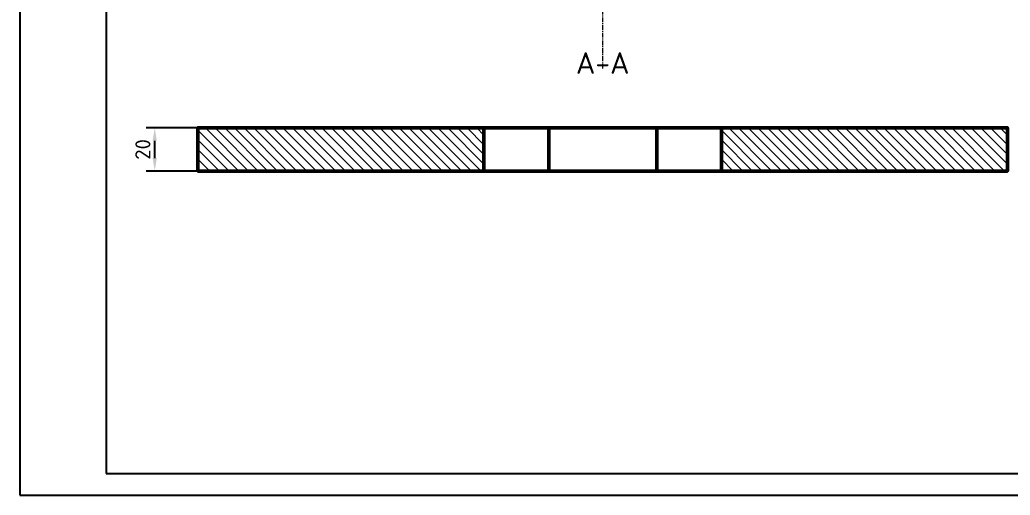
# Model space of a CAD drawing. Header units: millimetres. Extents: x 0 to 840, y 0 to 602.
# Drawn here: x 0 to 458.8, y 0 to 220 of the extents above; entities that cross this region are included whole.
import ezdxf
from ezdxf.enums import TextEntityAlignment as Align

# ---------------------------------------------------------------- set-up
doc = ezdxf.new("R2010")
doc.units = ezdxf.units.MM
doc.header["$LTSCALE"] = 0.7
doc.linetypes.add('CENTER', pattern=[5.08, 3.175, -0.635, 0.635, -0.635])
for name, color, linetype in [('00_РАМКА', 7, 'Continuous'), ('08_ТЕКСТ', 7, 'Continuous'), ('09_РАЗМЕРЫ', 7, 'Continuous')]:
    doc.layers.add(name, color=color, linetype=linetype)
for name, color, linetype, lineweight in [('07_ОСИ', 2, 'CENTER', 18), ('20_ВИДИМЫЕ', 7, 'Continuous', 50), ('23_ШТРИХОВКА', 7, 'Continuous', 18)]:
    doc.layers.add(name, color=color, linetype=linetype, lineweight=lineweight)
doc.styles.add('ГОСТ', font='isocpeur.ttf')
doc.dimstyles.new('ГОСТ', dxfattribs={"dimscale": 2, "dimtxt": 3.5, "dimasz": 3, "dimexe": 2, "dimexo": 0, "dimgap": 1, "dimtad": 1, "dimdec": 1, "dimtxsty": 'ГОСТ', "dimcen": 2.5, "dimclrd": 7, "dimclre": 7, "dimclrt": 7, "dimazin": 3, "dimtfac": 1, "dimtmove": 0, "dimatfit": 3, "dimarcsym": 0})

msp = doc.modelspace()

# ---------------------------------------------------------------- hatches: boundary and pattern name
at = {"layer": '23_ШТРИХОВКА'}
h = msp.add_hatch(dxfattribs=at)
h.set_pattern_fill('ANSI31', angle=90)
h.paths.add_polyline_path([(214.2, 150), (213.8, 150), (213.4, 150), (213, 150), (212.6, 150), (212.2, 150), (211.8, 150), (211.4, 150), (211, 150), (210.6, 150), (210.2, 150), (209.8, 150), (209.4, 150), (209, 150), (208.6, 150), (208.2, 150), (207.8, 150), (207.4, 150), (206.99, 150), (206.59, 150), (206.19, 150), (205.79, 150), (205.39, 150), (204.99, 150), (204.59, 150), (204.19, 150), (203.79, 150), (203.39, 150), (202.99, 150), (202.59, 150), (202.19, 150), (201.79, 150), (201.39, 150), (200.99, 150), (200.59, 150), (200.19, 150), (199.79, 150), (199.39, 150), (198.99, 150), (198.59, 150), (198.19, 150), (197.79, 150), (197.39, 150), (196.99, 150), (196.59, 150), (196.19, 150), (195.79, 150), (195.39, 150), (194.99, 150), (194.59, 150), (194.19, 150), (193.79, 150), (193.39, 150), (192.99, 150), (192.59, 150), (192.19, 150), (191.78, 150), (191.38, 150), (190.98, 150), (190.58, 150), (190.18, 150), (189.78, 150), (189.38, 150), (188.98, 150), (188.58, 150), (188.18, 150), (187.78, 150), (187.38, 150), (186.98, 150), (186.58, 150), (186.18, 150), (185.78, 150), (185.38, 150), (184.98, 150), (184.58, 150), (184.18, 150), (183.78, 150), (183.38, 150), (182.98, 150), (182.58, 150), (182.18, 150), (181.78, 150), (181.38, 150), (180.98, 150), (180.58, 150), (180.18, 150), (179.78, 150), (179.38, 150), (178.98, 150), (178.58, 150), (178.18, 150), (177.78, 150), (177.38, 150), (176.98, 150), (176.57, 150), (176.17, 150), (175.77, 150), (175.37, 150), (174.97, 150), (174.57, 150), (174.17, 150), (173.77, 150), (173.37, 150), (172.97, 150), (172.57, 150), (172.17, 150), (171.77, 150), (171.37, 150), (170.97, 150), (170.57, 150), (170.17, 150), (169.77, 150), (169.37, 150), (168.97, 150), (168.57, 150), (168.17, 150), (167.77, 150), (167.37, 150), (166.97, 150), (166.57, 150), (166.17, 150), (165.77, 150), (165.37, 150), (164.97, 150), (164.57, 150), (164.17, 150), (163.77, 150), (163.37, 150), (162.97, 150), (162.57, 150), (162.17, 150), (161.77, 150), (161.36, 150), (160.96, 150), (160.56, 150), (160.16, 150), (159.76, 150), (159.36, 150), (158.96, 150), (158.56, 150), (158.16, 150), (157.76, 150), (157.36, 150), (156.96, 150), (156.56, 150), (156.16, 150), (155.76, 150), (155.36, 150), (154.96, 150), (154.56, 150), (154.16, 150), (153.76, 150), (153.36, 150), (152.96, 150), (152.56, 150), (152.16, 150), (151.76, 150), (151.36, 150), (150.96, 150), (150.56, 150), (150.16, 150), (149.76, 150), (149.36, 150), (148.96, 150), (148.56, 150), (148.16, 150), (147.76, 150), (147.36, 150), (146.96, 150), (146.56, 150), (146.15, 150), (145.75, 150), (145.35, 150), (144.95, 150), (144.55, 150), (144.15, 150), (143.75, 150), (143.35, 150), (142.95, 150), (142.55, 150), (142.15, 150), (141.75, 150), (141.35, 150), (140.95, 150), (140.55, 150), (140.15, 150), (139.75, 150), (139.35, 150), (138.95, 150), (138.55, 150), (138.15, 150), (137.75, 150), (137.35, 150), (136.95, 150), (136.55, 150), (136.15, 150), (135.75, 150), (135.35, 150), (134.95, 150), (134.55, 150), (134.15, 150), (133.75, 150), (133.35, 150), (132.95, 150), (132.55, 150), (132.15, 150), (131.75, 150), (131.35, 150), (130.94, 150), (130.54, 150), (130.14, 150), (129.74, 150), (129.34, 150), (128.94, 150), (128.54, 150), (128.14, 150), (127.74, 150), (127.34, 150), (126.94, 150), (126.54, 150), (126.14, 150), (125.74, 150), (125.34, 150), (124.94, 150), (124.54, 150), (124.14, 150), (123.74, 150), (123.34, 150), (122.94, 150), (122.54, 150), (122.14, 150), (121.74, 150), (121.34, 150), (120.94, 150), (120.54, 150), (120.14, 150), (119.74, 150), (119.34, 150), (118.94, 150), (118.54, 150), (118.14, 150), (117.74, 150), (117.34, 150), (116.94, 150), (116.54, 150), (116.14, 150), (115.73, 150), (115.33, 150), (114.93, 150), (114.53, 150), (114.13, 150), (113.73, 150), (113.33, 150), (112.93, 150), (112.53, 150), (112.13, 150), (111.73, 150), (111.33, 150), (110.93, 150), (110.53, 150), (110.13, 150), (109.73, 150), (109.33, 150), (108.93, 150), (108.53, 150), (108.13, 150), (107.73, 150), (107.33, 150), (106.93, 150), (106.53, 150), (106.13, 150), (105.73, 150), (105.33, 150), (104.93, 150), (104.53, 150), (104.13, 150), (103.73, 150), (103.33, 150), (102.93, 150), (102.53, 150), (102.13, 150), (101.73, 150), (101.33, 150), (100.93, 150), (100.52, 150), (100.12, 150), (99.72, 150), (99.32, 150), (98.92, 150), (98.52, 150), (98.12, 150), (97.72, 150), (97.32, 150), (96.92, 150), (96.52, 150), (96.12, 150), (95.72, 150), (95.32, 150), (94.92, 150), (94.52, 150), (94.12, 150), (93.72, 150), (93.32, 150), (92.92, 150), (92.52, 150), (92.12, 150), (91.72, 150), (91.32, 150), (90.92, 150), (90.52, 150), (90.12, 150), (89.72, 150), (89.32, 150), (88.92, 150), (88.52, 150), (88.12, 150), (87.72, 150), (87.32, 150), (86.92, 150), (86.52, 150), (86.12, 150), (85.72, 150), (85.31, 150), (84.91, 150), (84.51, 150), (84.11, 150), (83.71, 150), (83.31, 150), (82.91, 150), (82.51, 150), (82.5, 150.39), (82.5, 150.79), (82.5, 151.19), (82.5, 151.59), (82.5, 151.99), (82.5, 152.39), (82.5, 152.79), (82.5, 153.19), (82.5, 153.59), (82.5, 153.99), (82.5, 154.39), (82.5, 154.79), (82.5, 155.19), (82.5, 155.59), (82.5, 155.99), (82.5, 156.39), (82.5, 156.79), (82.5, 157.19), (82.5, 157.59), (82.5, 157.99), (82.5, 158.39), (82.5, 158.79), (82.5, 159.19), (82.5, 159.59), (82.5, 159.99), (82.5, 160.39), (82.5, 160.79), (82.5, 161.19), (82.5, 161.59), (82.5, 161.99), (82.5, 162.4), (82.5, 162.8), (82.5, 163.2), (82.5, 163.6), (82.5, 164), (82.5, 164.4), (82.5, 164.8), (82.5, 165.2), (82.5, 165.6), (82.5, 166), (82.5, 166.4), (82.5, 166.8), (82.5, 167.2), (82.5, 167.6), (82.5, 168), (82.5, 168.4), (82.5, 168.8), (82.5, 169.2), (82.5, 169.6), (82.5, 170), (82.9, 170), (83.3, 170), (83.7, 170), (84.1, 170), (84.5, 170), (84.9, 170), (85.3, 170), (85.7, 170), (86.1, 170), (86.5, 170), (86.9, 170), (87.3, 170), (87.7, 170), (88.1, 170), (88.5, 170), (88.9, 170), (89.3, 170), (89.7, 170), (90.1, 170), (90.51, 170), (90.91, 170), (91.31, 170), (91.71, 170), (92.11, 170), (92.51, 170), (92.91, 170), (93.31, 170), (93.71, 170), (94.11, 170), (94.51, 170), (94.91, 170), (95.31, 170), (95.71, 170), (96.11, 170), (96.51, 170), (96.91, 170), (97.31, 170), (97.71, 170), (98.11, 170), (98.51, 170), (98.91, 170), (99.31, 170), (99.71, 170), (100.11, 170), (100.51, 170), (100.91, 170), (101.31, 170), (101.71, 170), (102.11, 170), (102.51, 170), (102.91, 170), (103.31, 170), (103.71, 170), (104.11, 170), (104.51, 170), (104.91, 170), (105.31, 170), (105.72, 170), (106.12, 170), (106.52, 170), (106.92, 170), (107.32, 170), (107.72, 170), (108.12, 170), (108.52, 170), (108.92, 170), (109.32, 170), (109.72, 170), (110.12, 170), (110.52, 170), (110.92, 170), (111.32, 170), (111.72, 170), (112.12, 170), (112.52, 170), (112.92, 170), (113.32, 170), (113.72, 170), (114.12, 170), (114.52, 170), (114.92, 170), (115.32, 170), (115.72, 170), (116.12, 170), (116.52, 170), (116.92, 170), (117.32, 170), (117.72, 170), (118.12, 170), (118.52, 170), (118.92, 170), (119.32, 170), (119.72, 170), (120.12, 170), (120.52, 170), (120.93, 170), (121.33, 170), (121.73, 170), (122.13, 170), (122.53, 170), (122.93, 170), (123.33, 170), (123.73, 170), (124.13, 170), (124.53, 170), (124.93, 170), (125.33, 170), (125.73, 170), (126.13, 170), (126.53, 170), (126.93, 170), (127.33, 170), (127.73, 170), (128.13, 170), (128.53, 170), (128.93, 170), (129.33, 170), (129.73, 170), (130.13, 170), (130.53, 170), (130.93, 170), (131.33, 170), (131.73, 170), (132.13, 170), (132.53, 170), (132.93, 170), (133.33, 170), (133.73, 170), (134.13, 170), (134.53, 170), (134.93, 170), (135.33, 170), (135.73, 170), (136.14, 170), (136.54, 170), (136.94, 170), (137.34, 170), (137.74, 170), (138.14, 170), (138.54, 170), (138.94, 170), (139.34, 170), (139.74, 170), (140.14, 170), (140.54, 170), (140.94, 170), (141.34, 170), (141.74, 170), (142.14, 170), (142.54, 170), (142.94, 170), (143.34, 170), (143.74, 170), (144.14, 170), (144.54, 170), (144.94, 170), (145.34, 170), (145.74, 170), (146.14, 170), (146.54, 170), (146.94, 170), (147.34, 170), (147.74, 170), (148.14, 170), (148.54, 170), (148.94, 170), (149.34, 170), (149.74, 170), (150.14, 170), (150.54, 170), (150.94, 170), (151.35, 170), (151.75, 170), (152.15, 170), (152.55, 170), (152.95, 170), (153.35, 170), (153.75, 170), (154.15, 170), (154.55, 170), (154.95, 170), (155.35, 170), (155.75, 170), (156.15, 170), (156.55, 170), (156.95, 170), (157.35, 170), (157.75, 170), (158.15, 170), (158.55, 170), (158.95, 170), (159.35, 170), (159.75, 170), (160.15, 170), (160.55, 170), (160.95, 170), (161.35, 170), (161.75, 170), (162.15, 170), (162.55, 170), (162.95, 170), (163.35, 170), (163.75, 170), (164.15, 170), (164.55, 170), (164.95, 170), (165.35, 170), (165.75, 170), (166.15, 170), (166.56, 170), (166.96, 170), (167.36, 170), (167.76, 170), (168.16, 170), (168.56, 170), (168.96, 170), (169.36, 170), (169.76, 170), (170.16, 170), (170.56, 170), (170.96, 170), (171.36, 170), (171.76, 170), (172.16, 170), (172.56, 170), (172.96, 170), (173.36, 170), (173.76, 170), (174.16, 170), (174.56, 170), (174.96, 170), (175.36, 170), (175.76, 170), (176.16, 170), (176.56, 170), (176.96, 170), (177.36, 170), (177.76, 170), (178.16, 170), (178.56, 170), (178.96, 170), (179.36, 170), (179.76, 170), (180.16, 170), (180.56, 170), (180.96, 170), (181.36, 170), (181.77, 170), (182.17, 170), (182.57, 170), (182.97, 170), (183.37, 170), (183.77, 170), (184.17, 170), (184.57, 170), (184.97, 170), (185.37, 170), (185.77, 170), (186.17, 170), (186.57, 170), (186.97, 170), (187.37, 170), (187.77, 170), (188.17, 170), (188.57, 170), (188.97, 170), (189.37, 170), (189.77, 170), (190.17, 170), (190.57, 170), (190.97, 170), (191.37, 170), (191.77, 170), (192.17, 170), (192.57, 170), (192.97, 170), (193.37, 170), (193.77, 170), (194.17, 170), (194.57, 170), (194.97, 170), (195.37, 170), (195.77, 170), (196.17, 170), (196.57, 170), (196.98, 170), (197.38, 170), (197.78, 170), (198.18, 170), (198.58, 170), (198.98, 170), (199.38, 170), (199.78, 170), (200.18, 170), (200.58, 170), (200.98, 170), (201.38, 170), (201.78, 170), (202.18, 170), (202.58, 170), (202.98, 170), (203.38, 170), (203.78, 170), (204.18, 170), (204.58, 170), (204.98, 170), (205.38, 170), (205.78, 170), (206.18, 170), (206.58, 170), (206.98, 170), (207.38, 170), (207.78, 170), (208.18, 170), (208.58, 170), (208.98, 170), (209.38, 170), (209.78, 170), (210.18, 170), (210.58, 170), (210.98, 170), (211.38, 170), (211.78, 170), (212.19, 170), (212.59, 170), (212.99, 170), (213.39, 170), (213.79, 170), (214.19, 170), (214.59, 170), (214.99, 170), (215, 169.61), (215, 169.21), (215, 168.81), (215, 168.41), (215, 168.01), (215, 167.61), (215, 167.21), (215, 166.81), (215, 166.41), (215, 166.01), (215, 165.61), (215, 165.21), (215, 164.81), (215, 164.41), (215, 164.01), (215, 163.61), (215, 163.21), (215, 162.81), (215, 162.41), (215, 162.01), (215, 161.61), (215, 161.21), (215, 160.81), (215, 160.41), (215, 160.01), (215, 159.61), (215, 159.21), (215, 158.81), (215, 158.41), (215, 158.01), (215, 157.6), (215, 157.2), (215, 156.8), (215, 156.4), (215, 156), (215, 155.6), (215, 155.2), (215, 154.8), (215, 154.4), (215, 154), (215, 153.6), (215, 153.2), (215, 152.8), (215, 152.4), (215, 152), (215, 151.6), (215, 151.2), (215, 150.8), (215, 150.4), (215, 150), (214.6, 150)])
h = msp.add_hatch(dxfattribs=at)
h.set_pattern_fill('ANSI31', angle=90)
h.paths.add_polyline_path([(325.8, 170), (326.2, 170), (326.6, 170), (327, 170), (327.4, 170), (327.8, 170), (328.2, 170), (328.6, 170), (329, 170), (329.4, 170), (329.8, 170), (330.2, 170), (330.6, 170), (331, 170), (331.4, 170), (331.8, 170), (332.2, 170), (332.6, 170), (333.01, 170), (333.41, 170), (333.81, 170), (334.21, 170), (334.61, 170), (335.01, 170), (335.41, 170), (335.81, 170), (336.21, 170), (336.61, 170), (337.01, 170), (337.41, 170), (337.81, 170), (338.21, 170), (338.61, 170), (339.01, 170), (339.41, 170), (339.81, 170), (340.21, 170), (340.61, 170), (341.01, 170), (341.41, 170), (341.81, 170), (342.21, 170), (342.61, 170), (343.01, 170), (343.41, 170), (343.81, 170), (344.21, 170), (344.61, 170), (345.01, 170), (345.41, 170), (345.81, 170), (346.21, 170), (346.61, 170), (347.01, 170), (347.41, 170), (347.81, 170), (348.22, 170), (348.62, 170), (349.02, 170), (349.42, 170), (349.82, 170), (350.22, 170), (350.62, 170), (351.02, 170), (351.42, 170), (351.82, 170), (352.22, 170), (352.62, 170), (353.02, 170), (353.42, 170), (353.82, 170), (354.22, 170), (354.62, 170), (355.02, 170), (355.42, 170), (355.82, 170), (356.22, 170), (356.62, 170), (357.02, 170), (357.42, 170), (357.82, 170), (358.22, 170), (358.62, 170), (359.02, 170), (359.42, 170), (359.82, 170), (360.22, 170), (360.62, 170), (361.02, 170), (361.42, 170), (361.82, 170), (362.22, 170), (362.62, 170), (363.02, 170), (363.43, 170), (363.83, 170), (364.23, 170), (364.63, 170), (365.03, 170), (365.43, 170), (365.83, 170), (366.23, 170), (366.63, 170), (367.03, 170), (367.43, 170), (367.83, 170), (368.23, 170), (368.63, 170), (369.03, 170), (369.43, 170), (369.83, 170), (370.23, 170), (370.63, 170), (371.03, 170), (371.43, 170), (371.83, 170), (372.23, 170), (372.63, 170), (373.03, 170), (373.43, 170), (373.83, 170), (374.23, 170), (374.63, 170), (375.03, 170), (375.43, 170), (375.83, 170), (376.23, 170), (376.63, 170), (377.03, 170), (377.43, 170), (377.83, 170), (378.23, 170), (378.64, 170), (379.04, 170), (379.44, 170), (379.84, 170), (380.24, 170), (380.64, 170), (381.04, 170), (381.44, 170), (381.84, 170), (382.24, 170), (382.64, 170), (383.04, 170), (383.44, 170), (383.84, 170), (384.24, 170), (384.64, 170), (385.04, 170), (385.44, 170), (385.84, 170), (386.24, 170), (386.64, 170), (387.04, 170), (387.44, 170), (387.84, 170), (388.24, 170), (388.64, 170), (389.04, 170), (389.44, 170), (389.84, 170), (390.24, 170), (390.64, 170), (391.04, 170), (391.44, 170), (391.84, 170), (392.24, 170), (392.64, 170), (393.04, 170), (393.44, 170), (393.85, 170), (394.25, 170), (394.65, 170), (395.05, 170), (395.45, 170), (395.85, 170), (396.25, 170), (396.65, 170), (397.05, 170), (397.45, 170), (397.85, 170), (398.25, 170), (398.65, 170), (399.05, 170), (399.45, 170), (399.85, 170), (400.25, 170), (400.65, 170), (401.05, 170), (401.45, 170), (401.85, 170), (402.25, 170), (402.65, 170), (403.05, 170), (403.45, 170), (403.85, 170), (404.25, 170), (404.65, 170), (405.05, 170), (405.45, 170), (405.85, 170), (406.25, 170), (406.65, 170), (407.05, 170), (407.45, 170), (407.85, 170), (408.25, 170), (408.65, 170), (409.06, 170), (409.46, 170), (409.86, 170), (410.26, 170), (410.66, 170), (411.06, 170), (411.46, 170), (411.86, 170), (412.26, 170), (412.66, 170), (413.06, 170), (413.46, 170), (413.86, 170), (414.26, 170), (414.66, 170), (415.06, 170), (415.46, 170), (415.86, 170), (416.26, 170), (416.66, 170), (417.06, 170), (417.46, 170), (417.86, 170), (418.26, 170), (418.66, 170), (419.06, 170), (419.46, 170), (419.86, 170), (420.26, 170), (420.66, 170), (421.06, 170), (421.46, 170), (421.86, 170), (422.26, 170), (422.66, 170), (423.06, 170), (423.46, 170), (423.86, 170), (424.27, 170), (424.67, 170), (425.07, 170), (425.47, 170), (425.87, 170), (426.27, 170), (426.67, 170), (427.07, 170), (427.47, 170), (427.87, 170), (428.27, 170), (428.67, 170), (429.07, 170), (429.47, 170), (429.87, 170), (430.27, 170), (430.67, 170), (431.07, 170), (431.47, 170), (431.87, 170), (432.27, 170), (432.67, 170), (433.07, 170), (433.47, 170), (433.87, 170), (434.27, 170), (434.67, 170), (435.07, 170), (435.47, 170), (435.87, 170), (436.27, 170), (436.67, 170), (437.07, 170), (437.47, 170), (437.87, 170), (438.27, 170), (438.67, 170), (439.07, 170), (439.48, 170), (439.88, 170), (440.28, 170), (440.68, 170), (441.08, 170), (441.48, 170), (441.88, 170), (442.28, 170), (442.68, 170), (443.08, 170), (443.48, 170), (443.88, 170), (444.28, 170), (444.68, 170), (445.08, 170), (445.48, 170), (445.88, 170), (446.28, 170), (446.68, 170), (447.08, 170), (447.48, 170), (447.88, 170), (448.28, 170), (448.68, 170), (449.08, 170), (449.48, 170), (449.88, 170), (450.28, 170), (450.68, 170), (451.08, 170), (451.48, 170), (451.88, 170), (452.28, 170), (452.68, 170), (453.08, 170), (453.48, 170), (453.88, 170), (454.28, 170), (454.69, 170), (455.09, 170), (455.49, 170), (455.89, 170), (456.29, 170), (456.69, 170), (457.09, 170), (457.49, 170), (457.5, 169.61), (457.5, 169.21), (457.5, 168.81), (457.5, 168.41), (457.5, 168.01), (457.5, 167.61), (457.5, 167.21), (457.5, 166.81), (457.5, 166.41), (457.5, 166.01), (457.5, 165.61), (457.5, 165.21), (457.5, 164.81), (457.5, 164.41), (457.5, 164.01), (457.5, 163.61), (457.5, 163.21), (457.5, 162.81), (457.5, 162.41), (457.5, 162.01), (457.5, 161.61), (457.5, 161.21), (457.5, 160.81), (457.5, 160.41), (457.5, 160.01), (457.5, 159.61), (457.5, 159.21), (457.5, 158.81), (457.5, 158.41), (457.5, 158.01), (457.5, 157.6), (457.5, 157.2), (457.5, 156.8), (457.5, 156.4), (457.5, 156), (457.5, 155.6), (457.5, 155.2), (457.5, 154.8), (457.5, 154.4), (457.5, 154), (457.5, 153.6), (457.5, 153.2), (457.5, 152.8), (457.5, 152.4), (457.5, 152), (457.5, 151.6), (457.5, 151.2), (457.5, 150.8), (457.5, 150.4), (457.5, 150), (457.1, 150), (456.7, 150), (456.3, 150), (455.9, 150), (455.5, 150), (455.1, 150), (454.7, 150), (454.3, 150), (453.9, 150), (453.5, 150), (453.1, 150), (452.7, 150), (452.3, 150), (451.9, 150), (451.5, 150), (451.1, 150), (450.7, 150), (450.3, 150), (449.9, 150), (449.49, 150), (449.09, 150), (448.69, 150), (448.29, 150), (447.89, 150), (447.49, 150), (447.09, 150), (446.69, 150), (446.29, 150), (445.89, 150), (445.49, 150), (445.09, 150), (444.69, 150), (444.29, 150), (443.89, 150), (443.49, 150), (443.09, 150), (442.69, 150), (442.29, 150), (441.89, 150), (441.49, 150), (441.09, 150), (440.69, 150), (440.29, 150), (439.89, 150), (439.49, 150), (439.09, 150), (438.69, 150), (438.29, 150), (437.89, 150), (437.49, 150), (437.09, 150), (436.69, 150), (436.29, 150), (435.89, 150), (435.49, 150), (435.09, 150), (434.69, 150), (434.28, 150), (433.88, 150), (433.48, 150), (433.08, 150), (432.68, 150), (432.28, 150), (431.88, 150), (431.48, 150), (431.08, 150), (430.68, 150), (430.28, 150), (429.88, 150), (429.48, 150), (429.08, 150), (428.68, 150), (428.28, 150), (427.88, 150), (427.48, 150), (427.08, 150), (426.68, 150), (426.28, 150), (425.88, 150), (425.48, 150), (425.08, 150), (424.68, 150), (424.28, 150), (423.88, 150), (423.48, 150), (423.08, 150), (422.68, 150), (422.28, 150), (421.88, 150), (421.48, 150), (421.08, 150), (420.68, 150), (420.28, 150), (419.88, 150), (419.48, 150), (419.07, 150), (418.67, 150), (418.27, 150), (417.87, 150), (417.47, 150), (417.07, 150), (416.67, 150), (416.27, 150), (415.87, 150), (415.47, 150), (415.07, 150), (414.67, 150), (414.27, 150), (413.87, 150), (413.47, 150), (413.07, 150), (412.67, 150), (412.27, 150), (411.87, 150), (411.47, 150), (411.07, 150), (410.67, 150), (410.27, 150), (409.87, 150), (409.47, 150), (409.07, 150), (408.67, 150), (408.27, 150), (407.87, 150), (407.47, 150), (407.07, 150), (406.67, 150), (406.27, 150), (405.87, 150), (405.47, 150), (405.07, 150), (404.67, 150), (404.27, 150), (403.86, 150), (403.46, 150), (403.06, 150), (402.66, 150), (402.26, 150), (401.86, 150), (401.46, 150), (401.06, 150), (400.66, 150), (400.26, 150), (399.86, 150), (399.46, 150), (399.06, 150), (398.66, 150), (398.26, 150), (397.86, 150), (397.46, 150), (397.06, 150), (396.66, 150), (396.26, 150), (395.86, 150), (395.46, 150), (395.06, 150), (394.66, 150), (394.26, 150), (393.86, 150), (393.46, 150), (393.06, 150), (392.66, 150), (392.26, 150), (391.86, 150), (391.46, 150), (391.06, 150), (390.66, 150), (390.26, 150), (389.86, 150), (389.46, 150), (389.06, 150), (388.65, 150), (388.25, 150), (387.85, 150), (387.45, 150), (387.05, 150), (386.65, 150), (386.25, 150), (385.85, 150), (385.45, 150), (385.05, 150), (384.65, 150), (384.25, 150), (383.85, 150), (383.45, 150), (383.05, 150), (382.65, 150), (382.25, 150), (381.85, 150), (381.45, 150), (381.05, 150), (380.65, 150), (380.25, 150), (379.85, 150), (379.45, 150), (379.05, 150), (378.65, 150), (378.25, 150), (377.85, 150), (377.45, 150), (377.05, 150), (376.65, 150), (376.25, 150), (375.85, 150), (375.45, 150), (375.05, 150), (374.65, 150), (374.25, 150), (373.85, 150), (373.44, 150), (373.04, 150), (372.64, 150), (372.24, 150), (371.84, 150), (371.44, 150), (371.04, 150), (370.64, 150), (370.24, 150), (369.84, 150), (369.44, 150), (369.04, 150), (368.64, 150), (368.24, 150), (367.84, 150), (367.44, 150), (367.04, 150), (366.64, 150), (366.24, 150), (365.84, 150), (365.44, 150), (365.04, 150), (364.64, 150), (364.24, 150), (363.84, 150), (363.44, 150), (363.04, 150), (362.64, 150), (362.24, 150), (361.84, 150), (361.44, 150), (361.04, 150), (360.64, 150), (360.24, 150), (359.84, 150), (359.44, 150), (359.04, 150), (358.64, 150), (358.23, 150), (357.83, 150), (357.43, 150), (357.03, 150), (356.63, 150), (356.23, 150), (355.83, 150), (355.43, 150), (355.03, 150), (354.63, 150), (354.23, 150), (353.83, 150), (353.43, 150), (353.03, 150), (352.63, 150), (352.23, 150), (351.83, 150), (351.43, 150), (351.03, 150), (350.63, 150), (350.23, 150), (349.83, 150), (349.43, 150), (349.03, 150), (348.63, 150), (348.23, 150), (347.83, 150), (347.43, 150), (347.03, 150), (346.63, 150), (346.23, 150), (345.83, 150), (345.43, 150), (345.03, 150), (344.63, 150), (344.23, 150), (343.83, 150), (343.43, 150), (343.02, 150), (342.62, 150), (342.22, 150), (341.82, 150), (341.42, 150), (341.02, 150), (340.62, 150), (340.22, 150), (339.82, 150), (339.42, 150), (339.02, 150), (338.62, 150), (338.22, 150), (337.82, 150), (337.42, 150), (337.02, 150), (336.62, 150), (336.22, 150), (335.82, 150), (335.42, 150), (335.02, 150), (334.62, 150), (334.22, 150), (333.82, 150), (333.42, 150), (333.02, 150), (332.62, 150), (332.22, 150), (331.82, 150), (331.42, 150), (331.02, 150), (330.62, 150), (330.22, 150), (329.82, 150), (329.42, 150), (329.02, 150), (328.62, 150), (328.22, 150), (327.81, 150), (327.41, 150), (327.01, 150), (326.61, 150), (326.21, 150), (325.81, 150), (325.41, 150), (325.01, 150), (325, 150.39), (325, 150.79), (325, 151.19), (325, 151.59), (325, 151.99), (325, 152.39), (325, 152.79), (325, 153.19), (325, 153.59), (325, 153.99), (325, 154.39), (325, 154.79), (325, 155.19), (325, 155.59), (325, 155.99), (325, 156.39), (325, 156.79), (325, 157.19), (325, 157.59), (325, 157.99), (325, 158.39), (325, 158.79), (325, 159.19), (325, 159.59), (325, 159.99), (325, 160.39), (325, 160.79), (325, 161.19), (325, 161.59), (325, 161.99), (325, 162.4), (325, 162.8), (325, 163.2), (325, 163.6), (325, 164), (325, 164.4), (325, 164.8), (325, 165.2), (325, 165.6), (325, 166), (325, 166.4), (325, 166.8), (325, 167.2), (325, 167.6), (325, 168), (325, 168.4), (325, 168.8), (325, 169.2), (325, 169.6), (325, 170), (325.4, 170)])

# ---------------------------------------------------------------- linework, layer by layer
at = {"layer": '00_РАМКА'}
for points in [[(0, 0), (840, 0), (840, 594), (0, 594)], [(40, 10), (830, 10), (830, 584), (40, 584)]]:
    msp.add_lwpolyline(points, close=True, dxfattribs=at)
at = {"layer": '07_ОСИ'}
msp.add_line((270, 197.5), (270, 602.5), dxfattribs=at)
at = {"layer": '20_ВИДИМЫЕ'}
for points in [[(82.5, 150), (82.5, 170)], [(215, 170), (82.5, 170)], [(215, 170), (215.07, 170), (215.14, 170), (215.26, 170), (215.48, 170), (215.69, 170), (216, 170), (216.36, 170), (216.72, 170), (217.21, 170), (217.69, 170), (218.23, 170), (218.85, 170), (219.47, 170), (220.18, 170), (220.91, 170), (221.67, 170), (222.51, 170), (223.36, 170), (224.26, 170), (225.21, 170), (226.16, 170), (227.19, 170), (228.22, 170), (229.28, 170), (230.39, 170), (231.51, 170), (232.66, 170), (233.83, 170), (235.01, 170), (236.23, 170), (237.45, 170), (238.68, 170), (239.94, 170), (241.19, 170), (242.46, 170), (243.73, 170), (245, 170)], [(215, 170), (215, 150)], [(295, 170), (245, 170)], [(245, 150), (245, 170)], [(295, 170), (296.27, 170), (297.54, 170), (298.81, 170), (300.06, 170), (301.32, 170), (302.55, 170), (303.77, 170), (304.99, 170), (306.17, 170), (307.34, 170), (308.49, 170), (309.61, 170), (310.72, 170), (311.78, 170), (312.81, 170), (313.84, 170), (314.79, 170), (315.74, 170), (316.64, 170), (317.49, 170), (318.33, 170), (319.09, 170), (319.82, 170), (320.53, 170), (321.15, 170), (321.77, 170), (322.31, 170), (322.79, 170), (323.28, 170), (323.64, 170), (324, 170), (324.31, 170), (324.52, 170), (324.74, 170), (324.86, 170), (324.93, 170), (325, 170)], [(295, 150), (295, 170)], [(457.5, 170), (325, 170)], [(325, 170), (325, 150)], [(457.5, 150), (457.5, 170)], [(215, 150), (82.5, 150)], [(215, 150), (215.07, 150), (215.14, 150), (215.26, 150), (215.48, 150), (215.69, 150), (216, 150), (216.36, 150), (216.72, 150), (217.21, 150), (217.69, 150), (218.23, 150), (218.85, 150), (219.47, 150), (220.18, 150), (220.91, 150), (221.67, 150), (222.51, 150), (223.36, 150), (224.26, 150), (225.21, 150), (226.16, 150), (227.19, 150), (228.22, 150), (229.28, 150), (230.39, 150), (231.51, 150), (232.66, 150), (233.83, 150), (235.01, 150), (236.23, 150), (237.45, 150), (238.68, 150), (239.94, 150), (241.19, 150), (242.46, 150), (243.73, 150), (245, 150)], [(295, 150), (245, 150)], [(295, 150), (296.27, 150), (297.54, 150), (298.81, 150), (300.06, 150), (301.32, 150), (302.55, 150), (303.77, 150), (304.99, 150), (306.17, 150), (307.34, 150), (308.49, 150), (309.61, 150), (310.72, 150), (311.78, 150), (312.81, 150), (313.84, 150), (314.79, 150), (315.74, 150), (316.64, 150), (317.49, 150), (318.33, 150), (319.09, 150), (319.82, 150), (320.53, 150), (321.15, 150), (321.77, 150), (322.31, 150), (322.79, 150), (323.28, 150), (323.64, 150), (324, 150), (324.31, 150), (324.52, 150), (324.74, 150), (324.86, 150), (324.93, 150), (325, 150)], [(457.5, 150), (325, 150)]]:
    msp.add_lwpolyline(points, dxfattribs=at)
for points in [[(214.2, 150), (213.8, 150), (213.4, 150), (213, 150), (212.6, 150), (212.2, 150), (211.8, 150), (211.4, 150), (211, 150), (210.6, 150), (210.2, 150), (209.8, 150), (209.4, 150), (209, 150), (208.6, 150), (208.2, 150), (207.8, 150), (207.4, 150), (206.99, 150), (206.59, 150), (206.19, 150), (205.79, 150), (205.39, 150), (204.99, 150), (204.59, 150), (204.19, 150), (203.79, 150), (203.39, 150), (202.99, 150), (202.59, 150), (202.19, 150), (201.79, 150), (201.39, 150), (200.99, 150), (200.59, 150), (200.19, 150), (199.79, 150), (199.39, 150), (198.99, 150), (198.59, 150), (198.19, 150), (197.79, 150), (197.39, 150), (196.99, 150), (196.59, 150), (196.19, 150), (195.79, 150), (195.39, 150), (194.99, 150), (194.59, 150), (194.19, 150), (193.79, 150), (193.39, 150), (192.99, 150), (192.59, 150), (192.19, 150), (191.78, 150), (191.38, 150), (190.98, 150), (190.58, 150), (190.18, 150), (189.78, 150), (189.38, 150), (188.98, 150), (188.58, 150), (188.18, 150), (187.78, 150), (187.38, 150), (186.98, 150), (186.58, 150), (186.18, 150), (185.78, 150), (185.38, 150), (184.98, 150), (184.58, 150), (184.18, 150), (183.78, 150), (183.38, 150), (182.98, 150), (182.58, 150), (182.18, 150), (181.78, 150), (181.38, 150), (180.98, 150), (180.58, 150), (180.18, 150), (179.78, 150), (179.38, 150), (178.98, 150), (178.58, 150), (178.18, 150), (177.78, 150), (177.38, 150), (176.98, 150), (176.57, 150), (176.17, 150), (175.77, 150), (175.37, 150), (174.97, 150), (174.57, 150), (174.17, 150), (173.77, 150), (173.37, 150), (172.97, 150), (172.57, 150), (172.17, 150), (171.77, 150), (171.37, 150), (170.97, 150), (170.57, 150), (170.17, 150), (169.77, 150), (169.37, 150), (168.97, 150), (168.57, 150), (168.17, 150), (167.77, 150), (167.37, 150), (166.97, 150), (166.57, 150), (166.17, 150), (165.77, 150), (165.37, 150), (164.97, 150), (164.57, 150), (164.17, 150), (163.77, 150), (163.37, 150), (162.97, 150), (162.57, 150), (162.17, 150), (161.77, 150), (161.36, 150), (160.96, 150), (160.56, 150), (160.16, 150), (159.76, 150), (159.36, 150), (158.96, 150), (158.56, 150), (158.16, 150), (157.76, 150), (157.36, 150), (156.96, 150), (156.56, 150), (156.16, 150), (155.76, 150), (155.36, 150), (154.96, 150), (154.56, 150), (154.16, 150), (153.76, 150), (153.36, 150), (152.96, 150), (152.56, 150), (152.16, 150), (151.76, 150), (151.36, 150), (150.96, 150), (150.56, 150), (150.16, 150), (149.76, 150), (149.36, 150), (148.96, 150), (148.56, 150), (148.16, 150), (147.76, 150), (147.36, 150), (146.96, 150), (146.56, 150), (146.15, 150), (145.75, 150), (145.35, 150), (144.95, 150), (144.55, 150), (144.15, 150), (143.75, 150), (143.35, 150), (142.95, 150), (142.55, 150), (142.15, 150), (141.75, 150), (141.35, 150), (140.95, 150), (140.55, 150), (140.15, 150), (139.75, 150), (139.35, 150), (138.95, 150), (138.55, 150), (138.15, 150), (137.75, 150), (137.35, 150), (136.95, 150), (136.55, 150), (136.15, 150), (135.75, 150), (135.35, 150), (134.95, 150), (134.55, 150), (134.15, 150), (133.75, 150), (133.35, 150), (132.95, 150), (132.55, 150), (132.15, 150), (131.75, 150), (131.35, 150), (130.94, 150), (130.54, 150), (130.14, 150), (129.74, 150), (129.34, 150), (128.94, 150), (128.54, 150), (128.14, 150), (127.74, 150), (127.34, 150), (126.94, 150), (126.54, 150), (126.14, 150), (125.74, 150), (125.34, 150), (124.94, 150), (124.54, 150), (124.14, 150), (123.74, 150), (123.34, 150), (122.94, 150), (122.54, 150), (122.14, 150), (121.74, 150), (121.34, 150), (120.94, 150), (120.54, 150), (120.14, 150), (119.74, 150), (119.34, 150), (118.94, 150), (118.54, 150), (118.14, 150), (117.74, 150), (117.34, 150), (116.94, 150), (116.54, 150), (116.14, 150), (115.73, 150), (115.33, 150), (114.93, 150), (114.53, 150), (114.13, 150), (113.73, 150), (113.33, 150), (112.93, 150), (112.53, 150), (112.13, 150), (111.73, 150), (111.33, 150), (110.93, 150), (110.53, 150), (110.13, 150), (109.73, 150), (109.33, 150), (108.93, 150), (108.53, 150), (108.13, 150), (107.73, 150), (107.33, 150), (106.93, 150), (106.53, 150), (106.13, 150), (105.73, 150), (105.33, 150), (104.93, 150), (104.53, 150), (104.13, 150), (103.73, 150), (103.33, 150), (102.93, 150), (102.53, 150), (102.13, 150), (101.73, 150), (101.33, 150), (100.93, 150), (100.52, 150), (100.12, 150), (99.72, 150), (99.32, 150), (98.92, 150), (98.52, 150), (98.12, 150), (97.72, 150), (97.32, 150), (96.92, 150), (96.52, 150), (96.12, 150), (95.72, 150), (95.32, 150), (94.92, 150), (94.52, 150), (94.12, 150), (93.72, 150), (93.32, 150), (92.92, 150), (92.52, 150), (92.12, 150), (91.72, 150), (91.32, 150), (90.92, 150), (90.52, 150), (90.12, 150), (89.72, 150), (89.32, 150), (88.92, 150), (88.52, 150), (88.12, 150), (87.72, 150), (87.32, 150), (86.92, 150), (86.52, 150), (86.12, 150), (85.72, 150), (85.31, 150), (84.91, 150), (84.51, 150), (84.11, 150), (83.71, 150), (83.31, 150), (82.91, 150), (82.51, 150), (82.5, 150.39), (82.5, 150.79), (82.5, 151.19), (82.5, 151.59), (82.5, 151.99), (82.5, 152.39), (82.5, 152.79), (82.5, 153.19), (82.5, 153.59), (82.5, 153.99), (82.5, 154.39), (82.5, 154.79), (82.5, 155.19), (82.5, 155.59), (82.5, 155.99), (82.5, 156.39), (82.5, 156.79), (82.5, 157.19), (82.5, 157.59), (82.5, 157.99), (82.5, 158.39), (82.5, 158.79), (82.5, 159.19), (82.5, 159.59), (82.5, 159.99), (82.5, 160.39), (82.5, 160.79), (82.5, 161.19), (82.5, 161.59), (82.5, 161.99), (82.5, 162.4), (82.5, 162.8), (82.5, 163.2), (82.5, 163.6), (82.5, 164), (82.5, 164.4), (82.5, 164.8), (82.5, 165.2), (82.5, 165.6), (82.5, 166), (82.5, 166.4), (82.5, 166.8), (82.5, 167.2), (82.5, 167.6), (82.5, 168), (82.5, 168.4), (82.5, 168.8), (82.5, 169.2), (82.5, 169.6), (82.5, 170), (82.9, 170), (83.3, 170), (83.7, 170), (84.1, 170), (84.5, 170), (84.9, 170), (85.3, 170), (85.7, 170), (86.1, 170), (86.5, 170), (86.9, 170), (87.3, 170), (87.7, 170), (88.1, 170), (88.5, 170), (88.9, 170), (89.3, 170), (89.7, 170), (90.1, 170), (90.51, 170), (90.91, 170), (91.31, 170), (91.71, 170), (92.11, 170), (92.51, 170), (92.91, 170), (93.31, 170), (93.71, 170), (94.11, 170), (94.51, 170), (94.91, 170), (95.31, 170), (95.71, 170), (96.11, 170), (96.51, 170), (96.91, 170), (97.31, 170), (97.71, 170), (98.11, 170), (98.51, 170), (98.91, 170), (99.31, 170), (99.71, 170), (100.11, 170), (100.51, 170), (100.91, 170), (101.31, 170), (101.71, 170), (102.11, 170), (102.51, 170), (102.91, 170), (103.31, 170), (103.71, 170), (104.11, 170), (104.51, 170), (104.91, 170), (105.31, 170), (105.72, 170), (106.12, 170), (106.52, 170), (106.92, 170), (107.32, 170), (107.72, 170), (108.12, 170), (108.52, 170), (108.92, 170), (109.32, 170), (109.72, 170), (110.12, 170), (110.52, 170), (110.92, 170), (111.32, 170), (111.72, 170), (112.12, 170), (112.52, 170), (112.92, 170), (113.32, 170), (113.72, 170), (114.12, 170), (114.52, 170), (114.92, 170), (115.32, 170), (115.72, 170), (116.12, 170), (116.52, 170), (116.92, 170), (117.32, 170), (117.72, 170), (118.12, 170), (118.52, 170), (118.92, 170), (119.32, 170), (119.72, 170), (120.12, 170), (120.52, 170), (120.93, 170), (121.33, 170), (121.73, 170), (122.13, 170), (122.53, 170), (122.93, 170), (123.33, 170), (123.73, 170), (124.13, 170), (124.53, 170), (124.93, 170), (125.33, 170), (125.73, 170), (126.13, 170), (126.53, 170), (126.93, 170), (127.33, 170), (127.73, 170), (128.13, 170), (128.53, 170), (128.93, 170), (129.33, 170), (129.73, 170), (130.13, 170), (130.53, 170), (130.93, 170), (131.33, 170), (131.73, 170), (132.13, 170), (132.53, 170), (132.93, 170), (133.33, 170), (133.73, 170), (134.13, 170), (134.53, 170), (134.93, 170), (135.33, 170), (135.73, 170), (136.14, 170), (136.54, 170), (136.94, 170), (137.34, 170), (137.74, 170), (138.14, 170), (138.54, 170), (138.94, 170), (139.34, 170), (139.74, 170), (140.14, 170), (140.54, 170), (140.94, 170), (141.34, 170), (141.74, 170), (142.14, 170), (142.54, 170), (142.94, 170), (143.34, 170), (143.74, 170), (144.14, 170), (144.54, 170), (144.94, 170), (145.34, 170), (145.74, 170), (146.14, 170), (146.54, 170), (146.94, 170), (147.34, 170), (147.74, 170), (148.14, 170), (148.54, 170), (148.94, 170), (149.34, 170), (149.74, 170), (150.14, 170), (150.54, 170), (150.94, 170), (151.35, 170), (151.75, 170), (152.15, 170), (152.55, 170), (152.95, 170), (153.35, 170), (153.75, 170), (154.15, 170), (154.55, 170), (154.95, 170), (155.35, 170), (155.75, 170), (156.15, 170), (156.55, 170), (156.95, 170), (157.35, 170), (157.75, 170), (158.15, 170), (158.55, 170), (158.95, 170), (159.35, 170), (159.75, 170), (160.15, 170), (160.55, 170), (160.95, 170), (161.35, 170), (161.75, 170), (162.15, 170), (162.55, 170), (162.95, 170), (163.35, 170), (163.75, 170), (164.15, 170), (164.55, 170), (164.95, 170), (165.35, 170), (165.75, 170), (166.15, 170), (166.56, 170), (166.96, 170), (167.36, 170), (167.76, 170), (168.16, 170), (168.56, 170), (168.96, 170), (169.36, 170), (169.76, 170), (170.16, 170), (170.56, 170), (170.96, 170), (171.36, 170), (171.76, 170), (172.16, 170), (172.56, 170), (172.96, 170), (173.36, 170), (173.76, 170), (174.16, 170), (174.56, 170), (174.96, 170), (175.36, 170), (175.76, 170), (176.16, 170), (176.56, 170), (176.96, 170), (177.36, 170), (177.76, 170), (178.16, 170), (178.56, 170), (178.96, 170), (179.36, 170), (179.76, 170), (180.16, 170), (180.56, 170), (180.96, 170), (181.36, 170), (181.77, 170), (182.17, 170), (182.57, 170), (182.97, 170), (183.37, 170), (183.77, 170), (184.17, 170), (184.57, 170), (184.97, 170), (185.37, 170), (185.77, 170), (186.17, 170), (186.57, 170), (186.97, 170), (187.37, 170), (187.77, 170), (188.17, 170), (188.57, 170), (188.97, 170), (189.37, 170), (189.77, 170), (190.17, 170), (190.57, 170), (190.97, 170), (191.37, 170), (191.77, 170), (192.17, 170), (192.57, 170), (192.97, 170), (193.37, 170), (193.77, 170), (194.17, 170), (194.57, 170), (194.97, 170), (195.37, 170), (195.77, 170), (196.17, 170), (196.57, 170), (196.98, 170), (197.38, 170), (197.78, 170), (198.18, 170), (198.58, 170), (198.98, 170), (199.38, 170), (199.78, 170), (200.18, 170), (200.58, 170), (200.98, 170), (201.38, 170), (201.78, 170), (202.18, 170), (202.58, 170), (202.98, 170), (203.38, 170), (203.78, 170), (204.18, 170), (204.58, 170), (204.98, 170), (205.38, 170), (205.78, 170), (206.18, 170), (206.58, 170), (206.98, 170), (207.38, 170), (207.78, 170), (208.18, 170), (208.58, 170), (208.98, 170), (209.38, 170), (209.78, 170), (210.18, 170), (210.58, 170), (210.98, 170), (211.38, 170), (211.78, 170), (212.19, 170), (212.59, 170), (212.99, 170), (213.39, 170), (213.79, 170), (214.19, 170), (214.59, 170), (214.99, 170), (215, 169.61), (215, 169.21), (215, 168.81), (215, 168.41), (215, 168.01), (215, 167.61), (215, 167.21), (215, 166.81), (215, 166.41), (215, 166.01), (215, 165.61), (215, 165.21), (215, 164.81), (215, 164.41), (215, 164.01), (215, 163.61), (215, 163.21), (215, 162.81), (215, 162.41), (215, 162.01), (215, 161.61), (215, 161.21), (215, 160.81), (215, 160.41), (215, 160.01), (215, 159.61), (215, 159.21), (215, 158.81), (215, 158.41), (215, 158.01), (215, 157.6), (215, 157.2), (215, 156.8), (215, 156.4), (215, 156), (215, 155.6), (215, 155.2), (215, 154.8), (215, 154.4), (215, 154), (215, 153.6), (215, 153.2), (215, 152.8), (215, 152.4), (215, 152), (215, 151.6), (215, 151.2), (215, 150.8), (215, 150.4), (215, 150), (214.6, 150), (214.2, 150)], [(325.8, 170), (326.2, 170), (326.6, 170), (327, 170), (327.4, 170), (327.8, 170), (328.2, 170), (328.6, 170), (329, 170), (329.4, 170), (329.8, 170), (330.2, 170), (330.6, 170), (331, 170), (331.4, 170), (331.8, 170), (332.2, 170), (332.6, 170), (333.01, 170), (333.41, 170), (333.81, 170), (334.21, 170), (334.61, 170), (335.01, 170), (335.41, 170), (335.81, 170), (336.21, 170), (336.61, 170), (337.01, 170), (337.41, 170), (337.81, 170), (338.21, 170), (338.61, 170), (339.01, 170), (339.41, 170), (339.81, 170), (340.21, 170), (340.61, 170), (341.01, 170), (341.41, 170), (341.81, 170), (342.21, 170), (342.61, 170), (343.01, 170), (343.41, 170), (343.81, 170), (344.21, 170), (344.61, 170), (345.01, 170), (345.41, 170), (345.81, 170), (346.21, 170), (346.61, 170), (347.01, 170), (347.41, 170), (347.81, 170), (348.22, 170), (348.62, 170), (349.02, 170), (349.42, 170), (349.82, 170), (350.22, 170), (350.62, 170), (351.02, 170), (351.42, 170), (351.82, 170), (352.22, 170), (352.62, 170), (353.02, 170), (353.42, 170), (353.82, 170), (354.22, 170), (354.62, 170), (355.02, 170), (355.42, 170), (355.82, 170), (356.22, 170), (356.62, 170), (357.02, 170), (357.42, 170), (357.82, 170), (358.22, 170), (358.62, 170), (359.02, 170), (359.42, 170), (359.82, 170), (360.22, 170), (360.62, 170), (361.02, 170), (361.42, 170), (361.82, 170), (362.22, 170), (362.62, 170), (363.02, 170), (363.43, 170), (363.83, 170), (364.23, 170), (364.63, 170), (365.03, 170), (365.43, 170), (365.83, 170), (366.23, 170), (366.63, 170), (367.03, 170), (367.43, 170), (367.83, 170), (368.23, 170), (368.63, 170), (369.03, 170), (369.43, 170), (369.83, 170), (370.23, 170), (370.63, 170), (371.03, 170), (371.43, 170), (371.83, 170), (372.23, 170), (372.63, 170), (373.03, 170), (373.43, 170), (373.83, 170), (374.23, 170), (374.63, 170), (375.03, 170), (375.43, 170), (375.83, 170), (376.23, 170), (376.63, 170), (377.03, 170), (377.43, 170), (377.83, 170), (378.23, 170), (378.64, 170), (379.04, 170), (379.44, 170), (379.84, 170), (380.24, 170), (380.64, 170), (381.04, 170), (381.44, 170), (381.84, 170), (382.24, 170), (382.64, 170), (383.04, 170), (383.44, 170), (383.84, 170), (384.24, 170), (384.64, 170), (385.04, 170), (385.44, 170), (385.84, 170), (386.24, 170), (386.64, 170), (387.04, 170), (387.44, 170), (387.84, 170), (388.24, 170), (388.64, 170), (389.04, 170), (389.44, 170), (389.84, 170), (390.24, 170), (390.64, 170), (391.04, 170), (391.44, 170), (391.84, 170), (392.24, 170), (392.64, 170), (393.04, 170), (393.44, 170), (393.85, 170), (394.25, 170), (394.65, 170), (395.05, 170), (395.45, 170), (395.85, 170), (396.25, 170), (396.65, 170), (397.05, 170), (397.45, 170), (397.85, 170), (398.25, 170), (398.65, 170), (399.05, 170), (399.45, 170), (399.85, 170), (400.25, 170), (400.65, 170), (401.05, 170), (401.45, 170), (401.85, 170), (402.25, 170), (402.65, 170), (403.05, 170), (403.45, 170), (403.85, 170), (404.25, 170), (404.65, 170), (405.05, 170), (405.45, 170), (405.85, 170), (406.25, 170), (406.65, 170), (407.05, 170), (407.45, 170), (407.85, 170), (408.25, 170), (408.65, 170), (409.06, 170), (409.46, 170), (409.86, 170), (410.26, 170), (410.66, 170), (411.06, 170), (411.46, 170), (411.86, 170), (412.26, 170), (412.66, 170), (413.06, 170), (413.46, 170), (413.86, 170), (414.26, 170), (414.66, 170), (415.06, 170), (415.46, 170), (415.86, 170), (416.26, 170), (416.66, 170), (417.06, 170), (417.46, 170), (417.86, 170), (418.26, 170), (418.66, 170), (419.06, 170), (419.46, 170), (419.86, 170), (420.26, 170), (420.66, 170), (421.06, 170), (421.46, 170), (421.86, 170), (422.26, 170), (422.66, 170), (423.06, 170), (423.46, 170), (423.86, 170), (424.27, 170), (424.67, 170), (425.07, 170), (425.47, 170), (425.87, 170), (426.27, 170), (426.67, 170), (427.07, 170), (427.47, 170), (427.87, 170), (428.27, 170), (428.67, 170), (429.07, 170), (429.47, 170), (429.87, 170), (430.27, 170), (430.67, 170), (431.07, 170), (431.47, 170), (431.87, 170), (432.27, 170), (432.67, 170), (433.07, 170), (433.47, 170), (433.87, 170), (434.27, 170), (434.67, 170), (435.07, 170), (435.47, 170), (435.87, 170), (436.27, 170), (436.67, 170), (437.07, 170), (437.47, 170), (437.87, 170), (438.27, 170), (438.67, 170), (439.07, 170), (439.48, 170), (439.88, 170), (440.28, 170), (440.68, 170), (441.08, 170), (441.48, 170), (441.88, 170), (442.28, 170), (442.68, 170), (443.08, 170), (443.48, 170), (443.88, 170), (444.28, 170), (444.68, 170), (445.08, 170), (445.48, 170), (445.88, 170), (446.28, 170), (446.68, 170), (447.08, 170), (447.48, 170), (447.88, 170), (448.28, 170), (448.68, 170), (449.08, 170), (449.48, 170), (449.88, 170), (450.28, 170), (450.68, 170), (451.08, 170), (451.48, 170), (451.88, 170), (452.28, 170), (452.68, 170), (453.08, 170), (453.48, 170), (453.88, 170), (454.28, 170), (454.69, 170), (455.09, 170), (455.49, 170), (455.89, 170), (456.29, 170), (456.69, 170), (457.09, 170), (457.49, 170), (457.5, 169.61), (457.5, 169.21), (457.5, 168.81), (457.5, 168.41), (457.5, 168.01), (457.5, 167.61), (457.5, 167.21), (457.5, 166.81), (457.5, 166.41), (457.5, 166.01), (457.5, 165.61), (457.5, 165.21), (457.5, 164.81), (457.5, 164.41), (457.5, 164.01), (457.5, 163.61), (457.5, 163.21), (457.5, 162.81), (457.5, 162.41), (457.5, 162.01), (457.5, 161.61), (457.5, 161.21), (457.5, 160.81), (457.5, 160.41), (457.5, 160.01), (457.5, 159.61), (457.5, 159.21), (457.5, 158.81), (457.5, 158.41), (457.5, 158.01), (457.5, 157.6), (457.5, 157.2), (457.5, 156.8), (457.5, 156.4), (457.5, 156), (457.5, 155.6), (457.5, 155.2), (457.5, 154.8), (457.5, 154.4), (457.5, 154), (457.5, 153.6), (457.5, 153.2), (457.5, 152.8), (457.5, 152.4), (457.5, 152), (457.5, 151.6), (457.5, 151.2), (457.5, 150.8), (457.5, 150.4), (457.5, 150), (457.1, 150), (456.7, 150), (456.3, 150), (455.9, 150), (455.5, 150), (455.1, 150), (454.7, 150), (454.3, 150), (453.9, 150), (453.5, 150), (453.1, 150), (452.7, 150), (452.3, 150), (451.9, 150), (451.5, 150), (451.1, 150), (450.7, 150), (450.3, 150), (449.9, 150), (449.49, 150), (449.09, 150), (448.69, 150), (448.29, 150), (447.89, 150), (447.49, 150), (447.09, 150), (446.69, 150), (446.29, 150), (445.89, 150), (445.49, 150), (445.09, 150), (444.69, 150), (444.29, 150), (443.89, 150), (443.49, 150), (443.09, 150), (442.69, 150), (442.29, 150), (441.89, 150), (441.49, 150), (441.09, 150), (440.69, 150), (440.29, 150), (439.89, 150), (439.49, 150), (439.09, 150), (438.69, 150), (438.29, 150), (437.89, 150), (437.49, 150), (437.09, 150), (436.69, 150), (436.29, 150), (435.89, 150), (435.49, 150), (435.09, 150), (434.69, 150), (434.28, 150), (433.88, 150), (433.48, 150), (433.08, 150), (432.68, 150), (432.28, 150), (431.88, 150), (431.48, 150), (431.08, 150), (430.68, 150), (430.28, 150), (429.88, 150), (429.48, 150), (429.08, 150), (428.68, 150), (428.28, 150), (427.88, 150), (427.48, 150), (427.08, 150), (426.68, 150), (426.28, 150), (425.88, 150), (425.48, 150), (425.08, 150), (424.68, 150), (424.28, 150), (423.88, 150), (423.48, 150), (423.08, 150), (422.68, 150), (422.28, 150), (421.88, 150), (421.48, 150), (421.08, 150), (420.68, 150), (420.28, 150), (419.88, 150), (419.48, 150), (419.07, 150), (418.67, 150), (418.27, 150), (417.87, 150), (417.47, 150), (417.07, 150), (416.67, 150), (416.27, 150), (415.87, 150), (415.47, 150), (415.07, 150), (414.67, 150), (414.27, 150), (413.87, 150), (413.47, 150), (413.07, 150), (412.67, 150), (412.27, 150), (411.87, 150), (411.47, 150), (411.07, 150), (410.67, 150), (410.27, 150), (409.87, 150), (409.47, 150), (409.07, 150), (408.67, 150), (408.27, 150), (407.87, 150), (407.47, 150), (407.07, 150), (406.67, 150), (406.27, 150), (405.87, 150), (405.47, 150), (405.07, 150), (404.67, 150), (404.27, 150), (403.86, 150), (403.46, 150), (403.06, 150), (402.66, 150), (402.26, 150), (401.86, 150), (401.46, 150), (401.06, 150), (400.66, 150), (400.26, 150), (399.86, 150), (399.46, 150), (399.06, 150), (398.66, 150), (398.26, 150), (397.86, 150), (397.46, 150), (397.06, 150), (396.66, 150), (396.26, 150), (395.86, 150), (395.46, 150), (395.06, 150), (394.66, 150), (394.26, 150), (393.86, 150), (393.46, 150), (393.06, 150), (392.66, 150), (392.26, 150), (391.86, 150), (391.46, 150), (391.06, 150), (390.66, 150), (390.26, 150), (389.86, 150), (389.46, 150), (389.06, 150), (388.65, 150), (388.25, 150), (387.85, 150), (387.45, 150), (387.05, 150), (386.65, 150), (386.25, 150), (385.85, 150), (385.45, 150), (385.05, 150), (384.65, 150), (384.25, 150), (383.85, 150), (383.45, 150), (383.05, 150), (382.65, 150), (382.25, 150), (381.85, 150), (381.45, 150), (381.05, 150), (380.65, 150), (380.25, 150), (379.85, 150), (379.45, 150), (379.05, 150), (378.65, 150), (378.25, 150), (377.85, 150), (377.45, 150), (377.05, 150), (376.65, 150), (376.25, 150), (375.85, 150), (375.45, 150), (375.05, 150), (374.65, 150), (374.25, 150), (373.85, 150), (373.44, 150), (373.04, 150), (372.64, 150), (372.24, 150), (371.84, 150), (371.44, 150), (371.04, 150), (370.64, 150), (370.24, 150), (369.84, 150), (369.44, 150), (369.04, 150), (368.64, 150), (368.24, 150), (367.84, 150), (367.44, 150), (367.04, 150), (366.64, 150), (366.24, 150), (365.84, 150), (365.44, 150), (365.04, 150), (364.64, 150), (364.24, 150), (363.84, 150), (363.44, 150), (363.04, 150), (362.64, 150), (362.24, 150), (361.84, 150), (361.44, 150), (361.04, 150), (360.64, 150), (360.24, 150), (359.84, 150), (359.44, 150), (359.04, 150), (358.64, 150), (358.23, 150), (357.83, 150), (357.43, 150), (357.03, 150), (356.63, 150), (356.23, 150), (355.83, 150), (355.43, 150), (355.03, 150), (354.63, 150), (354.23, 150), (353.83, 150), (353.43, 150), (353.03, 150), (352.63, 150), (352.23, 150), (351.83, 150), (351.43, 150), (351.03, 150), (350.63, 150), (350.23, 150), (349.83, 150), (349.43, 150), (349.03, 150), (348.63, 150), (348.23, 150), (347.83, 150), (347.43, 150), (347.03, 150), (346.63, 150), (346.23, 150), (345.83, 150), (345.43, 150), (345.03, 150), (344.63, 150), (344.23, 150), (343.83, 150), (343.43, 150), (343.02, 150), (342.62, 150), (342.22, 150), (341.82, 150), (341.42, 150), (341.02, 150), (340.62, 150), (340.22, 150), (339.82, 150), (339.42, 150), (339.02, 150), (338.62, 150), (338.22, 150), (337.82, 150), (337.42, 150), (337.02, 150), (336.62, 150), (336.22, 150), (335.82, 150), (335.42, 150), (335.02, 150), (334.62, 150), (334.22, 150), (333.82, 150), (333.42, 150), (333.02, 150), (332.62, 150), (332.22, 150), (331.82, 150), (331.42, 150), (331.02, 150), (330.62, 150), (330.22, 150), (329.82, 150), (329.42, 150), (329.02, 150), (328.62, 150), (328.22, 150), (327.81, 150), (327.41, 150), (327.01, 150), (326.61, 150), (326.21, 150), (325.81, 150), (325.41, 150), (325.01, 150), (325, 150.39), (325, 150.79), (325, 151.19), (325, 151.59), (325, 151.99), (325, 152.39), (325, 152.79), (325, 153.19), (325, 153.59), (325, 153.99), (325, 154.39), (325, 154.79), (325, 155.19), (325, 155.59), (325, 155.99), (325, 156.39), (325, 156.79), (325, 157.19), (325, 157.59), (325, 157.99), (325, 158.39), (325, 158.79), (325, 159.19), (325, 159.59), (325, 159.99), (325, 160.39), (325, 160.79), (325, 161.19), (325, 161.59), (325, 161.99), (325, 162.4), (325, 162.8), (325, 163.2), (325, 163.6), (325, 164), (325, 164.4), (325, 164.8), (325, 165.2), (325, 165.6), (325, 166), (325, 166.4), (325, 166.8), (325, 167.2), (325, 167.6), (325, 168), (325, 168.4), (325, 168.8), (325, 169.2), (325, 169.6), (325, 170), (325.4, 170), (325.8, 170)]]:
    msp.add_lwpolyline(points, close=True, dxfattribs=at)

# ---------------------------------------------------------------- texts
at = {"layer": '08_ТЕКСТ', "style": 'ГОСТ'}
msp.add_text('А-А', height=10, dxfattribs=at).set_placement((270, 192), align=Align.BOTTOM_CENTER)

# ---------------------------------------------------------------- dimensions: what is measured, and where the dimension line sits
at = {"layer": '09_РАЗМЕРЫ'}
msp.add_linear_dim(base=(62.5, 150), p1=(82.5, 150), p2=(82.5, 170), angle=90, text='20', dimstyle='ГОСТ', override={"dimtxsty": 'ГОСТ'}, dxfattribs=at).render()

doc.saveas('drawing.dxf')
